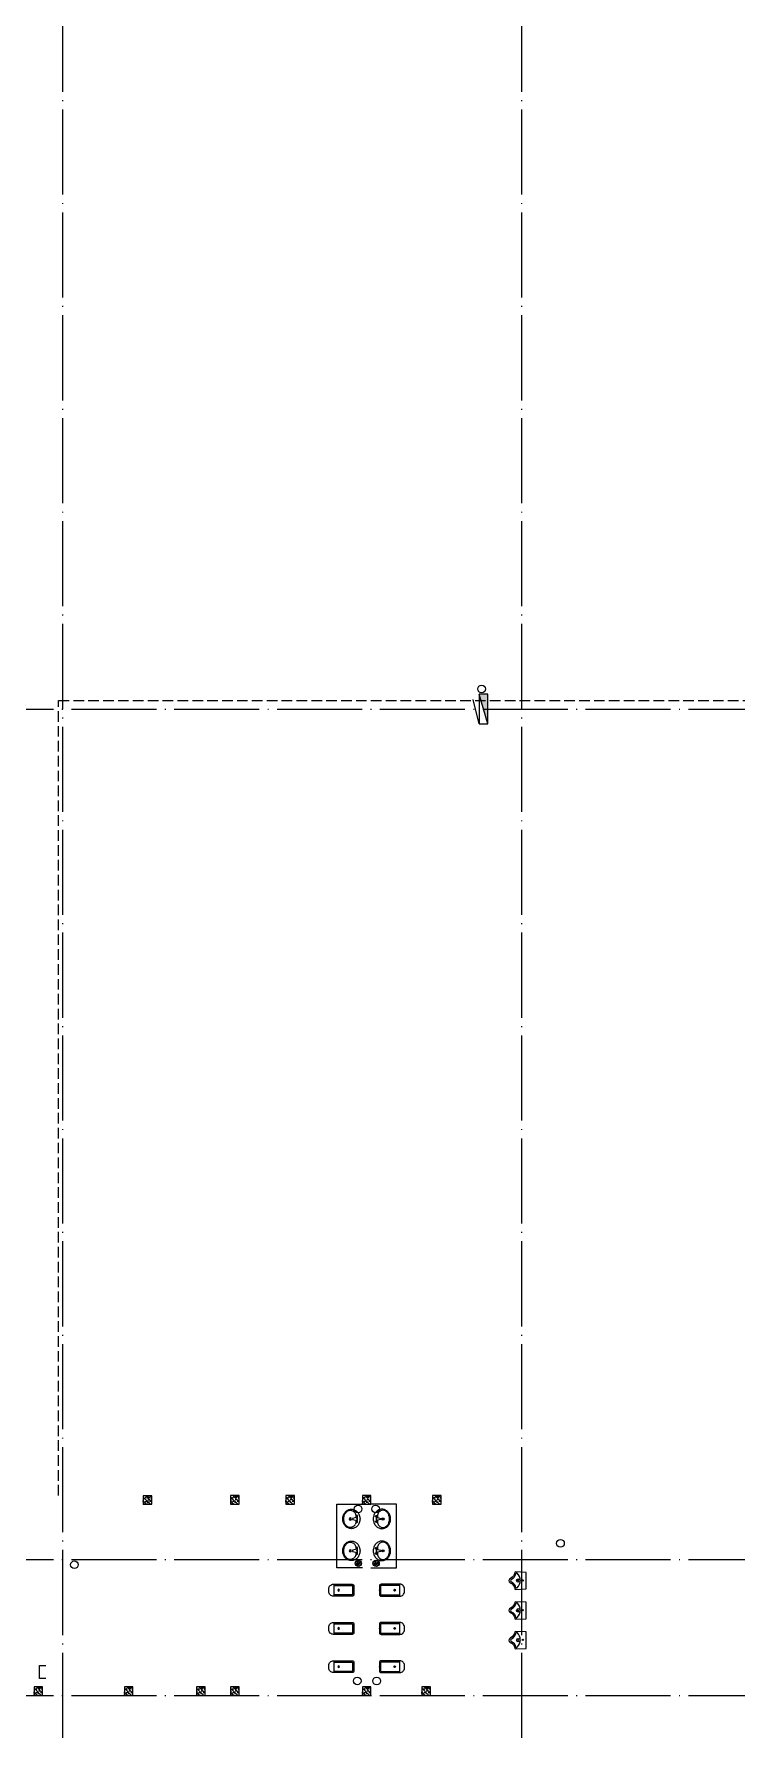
# Model space of a CAD drawing. Extents: x 6843040 to 15500510, y -6507076 to -4940511.
# Drawn here: x 7724122 to 7740660, y -5554702 to -5514627 of the extents above; entities that cross this region are included whole.
import ezdxf

# ---------------------------------------------------------------- set-up
doc = ezdxf.new("R2010")
doc.units = 0
doc.header["$LTSCALE"] = 1000
doc.header["$MEASUREMENT"] = 0
doc.linetypes.add('DASH', pattern=[0.35, 0.25, -0.1])
doc.linetypes.add('DOTE', pattern=[2.42, 2, -0.2, 0.02, -0.2])
for name, color, linetype in [('COLUMN', 10, 'Continuous'), ('DOTE', 8, 'DOTE'), ('EQUIP_消火栓', 7, 'Continuous'), ('FLOOR', 9, 'Continuous'), ('LVTRY', 8, 'Continuous'), ('plan-1', 40, 'Continuous'), ('PUB_HATCH', 8, 'Continuous'), ('S_SURFACE', 6, 'Continuous'), ('VPIPE-污水', 2, 'Continuous'), ('VPIPE-消防', 1, 'Continuous'), ('VPIPE-给水', 3, 'Continuous'), ('VPIPE-雨水', 4, 'Continuous')]:
    doc.layers.add(name, color=color, linetype=linetype)
doc.layers.add('洁具', color=8, linetype='Continuous', lineweight=5)

# ---------------------------------------------------------------- blocks, each defined once
blk = doc.blocks.new('$lvtry$00000201')
at = {"color": 0}
for p, q in [((100, -30, 0), (-100, -30, 0)), ((110, -470, 0), (110, -40, 0)), ((140, -470, 0), (-140, -470, 0))]:
    blk.add_line(p, q, dxfattribs=at)
at = {"color": 0, "elevation": 0}
blk.add_lwpolyline([(140, -40, 0.414214), (100, 0), (-100, 0, 0.414214), (-140, -40), (-140, -480, 0.414214), (-30, -590), (30, -590, 0.414214), (140, -480)], format="xyb", close=True, dxfattribs=at)
blk.add_lwpolyline([(-110, -40), (-110, -470)], dxfattribs=at)
at = {"color": 0}
blk.add_circle((0, -359, 0), 20, dxfattribs=at)
for centre, start, end in [((-100, -40, 0), 90, 180), ((100, -40, 0), 0, 90)]:
    blk.add_arc(centre, 10, start, end, dxfattribs=at)
for p in [(0, 0, 0), (0, -359, 0)]:
    blk.add_point(p, dxfattribs=at)
blk = doc.blocks.new('$lvtry$00000179')
at = {"color": 0, "linetype": 'ByBlock'}
for p, q in [((-32, -102), (-92, -102)), ((-13, -178), (-40, -70)), ((35, -64), (-35, -64)), ((13, -178), (-13, -178)), ((40, -70), (13, -178)), ((92, -102), (32, -102))]:
    blk.add_line(p, q, dxfattribs=at)
blk.add_lwpolyline([(0, -406, 0.088425), (89, -391, 0.093738), (162, -347, 0.102376), (212, -280, 0.10945), (229, -203, 0.109452), (212, -127, 0.102376), (162, -60, 0.093738), (89, -16, 0.088423), (0, 0, 0.088427), (-89, -16, 0.093738), (-162, -60, 0.102376), (-212, -127, 0.109452), (-229, -203, 0.109451), (-212, -280, 0.102376), (-162, -347, 0.093738), (-89, -391, 0.088425)], format="xyb", close=True, dxfattribs=at)
for centre, radius in [((-64, -76), 20.4), ((-64, -76), 15.4), ((0, -229), 25.4), ((63, -76), 20.4), ((63, -76), 15.4)]:
    blk.add_circle(centre, radius, dxfattribs=at)
for centre, radius, start, end in [((-88, -229), 116, 151.0888, 180), ((-88, -229), 116, 180, 208.9112), ((-45, -252), 164, 126.8699, 151.0888), ((-45, -205), 164, 208.9112, 233.1301), ((-18, -288), 210, 123.9045, 126.8699), ((-18, -169), 210, 233.1301, 252.7421), ((-92, -178), 76.2, 90, 123.9045), ((0, -111), 270, 252.7421, 270), ((-35, -68), 5, 90, 194.0362), ((0, -111), 270, 270, 287.2579), ((35, -68), 5, 345.9638, 90), ((18, -169), 210, 287.2579, 306.8699), ((92, -178), 76.2, 57.7402, 90), ((45, -252), 164, 28.9112, 57.7402), ((45, -205), 164, 306.8699, 331.0888), ((88, -229), 116, 0, 28.9112), ((88, -229), 116, 331.0888, 0)]:
    blk.add_arc(centre, radius, start, end, dxfattribs=at)
at = {"color": 0}
for p in [(0, -76), (0, -229)]:
    blk.add_point(p, dxfattribs=at)
blk = doc.blocks.new('$plan$00002944')
at = {"layer": '洁具'}
for p, q in [((-74, 11), (-11, 74)), ((-70, -27), (27, 70)), ((-53, -53), (53, 53)), ((-27, -70), (70, 27)), ((11, -74), (74, -11))]:
    blk.add_line(p, q, dxfattribs=at)
blk.add_circle((0, 0), 75, dxfattribs=at)
blk.add_point((0, 0), dxfattribs=at)
blk = doc.blocks.new('$lvtry$00000225')
at = {"color": 0}
blk.add_line((-181, -234), (-181, -234), dxfattribs=at)
blk.add_lwpolyline([(53, -374, -0.307493), (205, -257), (195, 0), (-195, 0), (-205, -256, -0.265776), (-54, -366, 0.591279)], format="xyb", close=True, dxfattribs=at)
for centre, radius in [((-1, -182), 40.3), ((-6, -75), 15.8)]:
    blk.add_circle(centre, radius, dxfattribs=at)
for centre, radius, start, end in [((-161, -223), 22.7, 134.5857, 206.4573), ((-200, -412), 179, 22.2984, 83.8043), ((-5, -382), 245, 45.4143, 134.5857), ((1, -326), 39.6, 206.4354, 337.7034), ((199, -407), 174, 100.5676, 157.7034), ((153, -222), 20.3, 314.5857, 45.4143)]:
    blk.add_arc(centre, radius, start, end, dxfattribs=at)
for p in [(-6, -75), (-1, -182)]:
    blk.add_point(p, dxfattribs=at)
blk = doc.blocks.new('1GZ')
at = {"layer": 'PUB_HATCH'}
h = blk.add_hatch(dxfattribs=at)
h.set_pattern_fill('钢筋混凝土', color=256, scale=25, angle=90, style=0)
h.set_pattern_definition([(134.999998, (41972.54, -482471.714), (-44.194175, -44.194172), []), (140, (41972.54, -482471.71), (15.68804, 179.315045), [18.75, -206.25]), (85, (41972.54, -482471.71), (-188.048035, -34.68783), [15, -165]), (190.4514, (41973.85, -482456.77), (-172.35988, 144.62735), [15.93505, -175.28553]), (136.1842, (41922.54, -482471.71), (41.37976, 266.81026), [28.125, -309.375]), (186.6356, (41926, -482449.48), (-243.52946, 233.66568), [23.90257, -262.92825]), (81.1842, (41922.54, -482471.71), (-243.52964, 233.6655), [22.5, -247.5]), (111, (41935.04, -482446.71), (100.65473, 149.22676), [18.75, -206.25]), (56, (41935.04, -482446.71), (-181.28751, 60.82884), [15, -165]), (161.4514, (41943.43, -482434.28), (-80.63262, 210.05566), [15.93505, -175.28553]), (127.499998, (41972.54, -482471.714), (-83.223463, 3.039967), [0, -163, 0, -167.5, 0, -165.625]), (97.499998, (41972.54, -482471.71), (-98.602926, 65.767388), [0, -95.5, 0, -159.25, 0, -63.125]), (57.499998, (41972.54, -482527.464), (5.638722, 133.455609), [0, -62.5, 0, -195, 0, -258.75]), (47.499998, (41972.54, -482552.46), (-25.02624, 145.796543), [0, -81.25, 0, -129.5, 0, -183.75])])
edge = h.paths.add_edge_path()
edge.add_line((348389, -214990), (348189, -214990))
edge.add_line((348389, -214990), (348389, -214790))
edge.add_line((348389, -214790), (348189, -214790))
edge.add_line((348189, -214790), (348189, -214990))
h = blk.add_hatch(dxfattribs=at)
h.set_pattern_fill('钢筋混凝土', color=256, scale=25, angle=90, style=0)
h.set_pattern_definition([(134.999998, (44028.19, -482466.92), (-44.194175, -44.194172), []), (140, (44028.19, -482466.92), (15.68804, 179.315045), [18.75, -206.25]), (85, (44028.19, -482466.92), (-188.048035, -34.68783), [15, -165]), (190.4514, (44029.5, -482451.98), (-172.35988, 144.62735), [15.93505, -175.28553]), (136.1842, (43978.2, -482466.92), (41.37976, 266.81026), [28.125, -309.375]), (186.6356, (43981.64, -482444.69), (-243.52946, 233.66568), [23.90257, -262.92825]), (81.1842, (43978.2, -482466.92), (-243.52964, 233.6655), [22.5, -247.5]), (111, (43990.69, -482441.92), (100.65473, 149.22676), [18.75, -206.25]), (56, (43990.69, -482441.92), (-181.28751, 60.82884), [15, -165]), (161.4514, (43999.08, -482429.48), (-80.63262, 210.05566), [15.93505, -175.28553]), (127.499998, (44028.19, -482466.92), (-83.223463, 3.039967), [0, -163, 0, -167.5, 0, -165.625]), (97.499998, (44028.19, -482466.92), (-98.602926, 65.767388), [0, -95.5, 0, -159.25, 0, -63.125]), (57.499998, (44028.19, -482522.67), (5.638722, 133.455609), [0, -62.5, 0, -195, 0, -258.75]), (47.499998, (44028.19, -482547.67), (-25.02624, 145.796543), [0, -81.25, 0, -129.5, 0, -183.75])])
edge = h.paths.add_edge_path()
edge.add_line((350445, -214985), (350245, -214985))
edge.add_line((350445, -214985), (350445, -214785))
edge.add_line((350445, -214785), (350245, -214785))
edge.add_line((350245, -214785), (350245, -214985))
h = blk.add_hatch(dxfattribs=at)
h.set_pattern_fill('钢筋混凝土', color=256, scale=25, angle=90, style=0)
h.set_pattern_definition([(134.999998, (45328.19, -482466.92), (-44.194175, -44.194172), []), (140, (45328.19, -482466.92), (15.68804, 179.315045), [18.75, -206.25]), (85, (45328.19, -482466.92), (-188.048035, -34.68783), [15, -165]), (190.4514, (45329.5, -482451.98), (-172.35988, 144.62735), [15.93505, -175.28553]), (136.1842, (45278.2, -482466.92), (41.37976, 266.81026), [28.125, -309.375]), (186.6356, (45281.64, -482444.69), (-243.52946, 233.66568), [23.90257, -262.92825]), (81.1842, (45278.2, -482466.92), (-243.52964, 233.6655), [22.5, -247.5]), (111, (45290.69, -482441.92), (100.65473, 149.22676), [18.75, -206.25]), (56, (45290.69, -482441.92), (-181.28751, 60.82884), [15, -165]), (161.4514, (45299.08, -482429.48), (-80.63262, 210.05566), [15.93505, -175.28553]), (127.499998, (45328.19, -482466.92), (-83.223463, 3.039967), [0, -163, 0, -167.5, 0, -165.625]), (97.499998, (45328.19, -482466.92), (-98.602926, 65.767388), [0, -95.5, 0, -159.25, 0, -63.125]), (57.499998, (45328.19, -482522.67), (5.638722, 133.455609), [0, -62.5, 0, -195, 0, -258.75]), (47.499998, (45328.19, -482547.67), (-25.02624, 145.796543), [0, -81.25, 0, -129.5, 0, -183.75])])
edge = h.paths.add_edge_path()
edge.add_line((351745, -214985), (351545, -214985))
edge.add_line((351745, -214985), (351745, -214785))
edge.add_line((351745, -214785), (351545, -214785))
edge.add_line((351545, -214785), (351545, -214985))
h = blk.add_hatch(dxfattribs=at)
h.set_pattern_fill('钢筋混凝土', color=256, scale=25, angle=90, style=0)
h.set_pattern_definition([(134.999998, (47128.19, -482466.92), (-44.194175, -44.194172), []), (140, (47128.19, -482466.92), (15.68804, 179.315045), [18.75, -206.25]), (85, (47128.19, -482466.92), (-188.048035, -34.68783), [15, -165]), (190.4514, (47129.5, -482451.98), (-172.35988, 144.62735), [15.93505, -175.28553]), (136.1842, (47078.2, -482466.92), (41.37976, 266.81026), [28.125, -309.375]), (186.6356, (47081.64, -482444.69), (-243.52946, 233.66568), [23.90257, -262.92825]), (81.1842, (47078.2, -482466.92), (-243.52964, 233.6655), [22.5, -247.5]), (111, (47090.69, -482441.92), (100.65473, 149.22676), [18.75, -206.25]), (56, (47090.69, -482441.92), (-181.28751, 60.82884), [15, -165]), (161.4514, (47099.08, -482429.48), (-80.63262, 210.05566), [15.93505, -175.28553]), (127.499998, (47128.19, -482466.92), (-83.223463, 3.039967), [0, -163, 0, -167.5, 0, -165.625]), (97.499998, (47128.19, -482466.92), (-98.602926, 65.767388), [0, -95.5, 0, -159.25, 0, -63.125]), (57.499998, (47128.19, -482522.67), (5.638722, 133.455609), [0, -62.5, 0, -195, 0, -258.75]), (47.499998, (47128.19, -482547.67), (-25.02624, 145.796543), [0, -81.25, 0, -129.5, 0, -183.75])])
edge = h.paths.add_edge_path()
edge.add_line((353545, -214985), (353345, -214985))
edge.add_line((353545, -214985), (353545, -214785))
edge.add_line((353545, -214785), (353345, -214785))
edge.add_line((353345, -214785), (353345, -214985))
h = blk.add_hatch(dxfattribs=at)
h.set_pattern_fill('钢筋混凝土', color=256, scale=25, angle=90, style=0)
h.set_pattern_definition([(134.999998, (48778.19, -482466.92), (-44.194175, -44.194172), []), (140, (48778.19, -482466.92), (15.68804, 179.315045), [18.75, -206.25]), (85, (48778.19, -482466.92), (-188.048035, -34.68783), [15, -165]), (190.4514, (48779.5, -482451.98), (-172.35988, 144.62735), [15.93505, -175.28553]), (136.1842, (48728.2, -482466.92), (41.37976, 266.81026), [28.125, -309.375]), (186.6356, (48731.64, -482444.69), (-243.52946, 233.66568), [23.90257, -262.92825]), (81.1842, (48728.2, -482466.92), (-243.52964, 233.6655), [22.5, -247.5]), (111, (48740.69, -482441.92), (100.65473, 149.22676), [18.75, -206.25]), (56, (48740.69, -482441.92), (-181.28751, 60.82884), [15, -165]), (161.4514, (48749.08, -482429.48), (-80.63262, 210.05566), [15.93505, -175.28553]), (127.499998, (48778.19, -482466.92), (-83.223463, 3.039967), [0, -163, 0, -167.5, 0, -165.625]), (97.499998, (48778.19, -482466.92), (-98.602926, 65.767388), [0, -95.5, 0, -159.25, 0, -63.125]), (57.499998, (48778.19, -482522.67), (5.638722, 133.455609), [0, -62.5, 0, -195, 0, -258.75]), (47.499998, (48778.19, -482547.67), (-25.02624, 145.796543), [0, -81.25, 0, -129.5, 0, -183.75])])
edge = h.paths.add_edge_path()
edge.add_line((355195, -214985), (354995, -214985))
edge.add_line((355195, -214985), (355195, -214785))
edge.add_line((355195, -214785), (354995, -214785))
edge.add_line((354995, -214785), (354995, -214985))
h = blk.add_hatch(dxfattribs=at)
h.set_pattern_fill('钢筋混凝土', color=256, scale=25, angle=90, style=0)
h.set_pattern_definition([(134.999998, (39403.19, -486966.92), (-44.194175, -44.194172), []), (140, (39403.19, -486966.92), (15.68804, 179.315045), [18.75, -206.25]), (85, (39403.19, -486966.92), (-188.048035, -34.68783), [15, -165]), (190.4514, (39404.5, -486951.98), (-172.35988, 144.62735), [15.93505, -175.28553]), (136.1842, (39353.2, -486966.92), (41.37976, 266.81026), [28.125, -309.375]), (186.6356, (39356.64, -486944.69), (-243.52946, 233.66568), [23.90257, -262.92825]), (81.1842, (39353.2, -486966.92), (-243.52964, 233.6655), [22.5, -247.5]), (111, (39365.69, -486941.92), (100.65473, 149.22676), [18.75, -206.25]), (56, (39365.69, -486941.92), (-181.28751, 60.82884), [15, -165]), (161.4514, (39374.08, -486929.48), (-80.63262, 210.05566), [15.93505, -175.28553]), (127.499998, (39403.19, -486966.92), (-83.223463, 3.039967), [0, -163, 0, -167.5, 0, -165.625]), (97.499998, (39403.19, -486966.92), (-98.602926, 65.767388), [0, -95.5, 0, -159.25, 0, -63.125]), (57.499998, (39403.19, -487022.67), (5.638722, 133.455609), [0, -62.5, 0, -195, 0, -258.75]), (47.499998, (39403.19, -487047.67), (-25.02624, 145.796543), [0, -81.25, 0, -129.5, 0, -183.75])])
edge = h.paths.add_edge_path()
edge.add_line((345820, -219485), (345620, -219485))
edge.add_line((345820, -219485), (345820, -219285))
edge.add_line((345820, -219285), (345620, -219285))
edge.add_line((345620, -219285), (345620, -219485))
h = blk.add_hatch(dxfattribs=at)
h.set_pattern_fill('钢筋混凝土', color=256, scale=25, angle=90, style=0)
h.set_pattern_definition([(134.999998, (41528.19, -486966.92), (-44.194175, -44.194172), []), (140, (41528.19, -486966.92), (15.68804, 179.315045), [18.75, -206.25]), (85, (41528.19, -486966.92), (-188.048035, -34.68783), [15, -165]), (190.4514, (41529.5, -486951.98), (-172.35988, 144.62735), [15.93505, -175.28553]), (136.1842, (41478.2, -486966.92), (41.37976, 266.81026), [28.125, -309.375]), (186.6356, (41481.64, -486944.69), (-243.52946, 233.66568), [23.90257, -262.92825]), (81.1842, (41478.2, -486966.92), (-243.52964, 233.6655), [22.5, -247.5]), (111, (41490.69, -486941.92), (100.65473, 149.22676), [18.75, -206.25]), (56, (41490.69, -486941.92), (-181.28751, 60.82884), [15, -165]), (161.4514, (41499.08, -486929.48), (-80.63262, 210.05566), [15.93505, -175.28553]), (127.499998, (41528.19, -486966.92), (-83.223463, 3.039967), [0, -163, 0, -167.5, 0, -165.625]), (97.499998, (41528.19, -486966.92), (-98.602926, 65.767388), [0, -95.5, 0, -159.25, 0, -63.125]), (57.499998, (41528.19, -487022.67), (5.638722, 133.455609), [0, -62.5, 0, -195, 0, -258.75]), (47.499998, (41528.19, -487047.67), (-25.02624, 145.796543), [0, -81.25, 0, -129.5, 0, -183.75])])
edge = h.paths.add_edge_path()
edge.add_line((347945, -219485), (347745, -219485))
edge.add_line((347945, -219485), (347945, -219285))
edge.add_line((347945, -219285), (347745, -219285))
edge.add_line((347745, -219285), (347745, -219485))
h = blk.add_hatch(dxfattribs=at)
h.set_pattern_fill('钢筋混凝土', color=256, scale=25, angle=90, style=0)
h.set_pattern_definition([(134.999998, (43228.19, -486966.92), (-44.194175, -44.194172), []), (140, (43228.19, -486966.92), (15.68804, 179.315045), [18.75, -206.25]), (85, (43228.19, -486966.92), (-188.048035, -34.68783), [15, -165]), (190.4514, (43229.5, -486951.98), (-172.35988, 144.62735), [15.93505, -175.28553]), (136.1842, (43178.2, -486966.92), (41.37976, 266.81026), [28.125, -309.375]), (186.6356, (43181.64, -486944.69), (-243.52946, 233.66568), [23.90257, -262.92825]), (81.1842, (43178.2, -486966.92), (-243.52964, 233.6655), [22.5, -247.5]), (111, (43190.69, -486941.92), (100.65473, 149.22676), [18.75, -206.25]), (56, (43190.69, -486941.92), (-181.28751, 60.82884), [15, -165]), (161.4514, (43199.08, -486929.48), (-80.63262, 210.05566), [15.93505, -175.28553]), (127.499998, (43228.19, -486966.92), (-83.223463, 3.039967), [0, -163, 0, -167.5, 0, -165.625]), (97.499998, (43228.19, -486966.92), (-98.602926, 65.767388), [0, -95.5, 0, -159.25, 0, -63.125]), (57.499998, (43228.19, -487022.67), (5.638722, 133.455609), [0, -62.5, 0, -195, 0, -258.75]), (47.499998, (43228.19, -487047.67), (-25.02624, 145.796543), [0, -81.25, 0, -129.5, 0, -183.75])])
edge = h.paths.add_edge_path()
edge.add_line((349645, -219485), (349445, -219485))
edge.add_line((349645, -219485), (349645, -219285))
edge.add_line((349645, -219285), (349445, -219285))
edge.add_line((349445, -219285), (349445, -219485))
h = blk.add_hatch(dxfattribs=at)
h.set_pattern_fill('钢筋混凝土', color=256, scale=25, angle=90, style=0)
h.set_pattern_definition([(134.999998, (44028.19, -486966.92), (-44.194175, -44.194172), []), (140, (44028.19, -486966.92), (15.68804, 179.315045), [18.75, -206.25]), (85, (44028.19, -486966.92), (-188.048035, -34.68783), [15, -165]), (190.4514, (44029.5, -486951.98), (-172.35988, 144.62735), [15.93505, -175.28553]), (136.1842, (43978.2, -486966.92), (41.37976, 266.81026), [28.125, -309.375]), (186.6356, (43981.64, -486944.69), (-243.52946, 233.66568), [23.90257, -262.92825]), (81.1842, (43978.2, -486966.92), (-243.52964, 233.6655), [22.5, -247.5]), (111, (43990.69, -486941.92), (100.65473, 149.22676), [18.75, -206.25]), (56, (43990.69, -486941.92), (-181.28751, 60.82884), [15, -165]), (161.4514, (43999.08, -486929.48), (-80.63262, 210.05566), [15.93505, -175.28553]), (127.499998, (44028.19, -486966.92), (-83.223463, 3.039967), [0, -163, 0, -167.5, 0, -165.625]), (97.499998, (44028.19, -486966.92), (-98.602926, 65.767388), [0, -95.5, 0, -159.25, 0, -63.125]), (57.499998, (44028.19, -487022.67), (5.638722, 133.455609), [0, -62.5, 0, -195, 0, -258.75]), (47.499998, (44028.19, -487047.67), (-25.02624, 145.796543), [0, -81.25, 0, -129.5, 0, -183.75])])
edge = h.paths.add_edge_path()
edge.add_line((350445, -219485), (350245, -219485))
edge.add_line((350445, -219485), (350445, -219285))
edge.add_line((350445, -219285), (350245, -219285))
edge.add_line((350245, -219285), (350245, -219485))
h = blk.add_hatch(dxfattribs=at)
h.set_pattern_fill('钢筋混凝土', color=256, scale=25, angle=90, style=0)
h.set_pattern_definition([(134.999998, (47128.19, -486966.92), (-44.194175, -44.194172), []), (140, (47128.19, -486966.92), (15.68804, 179.315045), [18.75, -206.25]), (85, (47128.19, -486966.92), (-188.048035, -34.68783), [15, -165]), (190.4514, (47129.5, -486951.98), (-172.35988, 144.62735), [15.93505, -175.28553]), (136.1842, (47078.2, -486966.92), (41.37976, 266.81026), [28.125, -309.375]), (186.6356, (47081.64, -486944.69), (-243.52946, 233.66568), [23.90257, -262.92825]), (81.1842, (47078.2, -486966.92), (-243.52964, 233.6655), [22.5, -247.5]), (111, (47090.69, -486941.92), (100.65473, 149.22676), [18.75, -206.25]), (56, (47090.69, -486941.92), (-181.28751, 60.82884), [15, -165]), (161.4514, (47099.08, -486929.48), (-80.63262, 210.05566), [15.93505, -175.28553]), (127.499998, (47128.19, -486966.92), (-83.223463, 3.039967), [0, -163, 0, -167.5, 0, -165.625]), (97.499998, (47128.19, -486966.92), (-98.602926, 65.767388), [0, -95.5, 0, -159.25, 0, -63.125]), (57.499998, (47128.19, -487022.67), (5.638722, 133.455609), [0, -62.5, 0, -195, 0, -258.75]), (47.499998, (47128.19, -487047.67), (-25.02624, 145.796543), [0, -81.25, 0, -129.5, 0, -183.75])])
edge = h.paths.add_edge_path()
edge.add_line((353545, -219485), (353345, -219485))
edge.add_line((353545, -219485), (353545, -219285))
edge.add_line((353545, -219285), (353345, -219285))
edge.add_line((353345, -219285), (353345, -219485))
h = blk.add_hatch(dxfattribs=at)
h.set_pattern_fill('钢筋混凝土', color=256, scale=25, angle=90, style=0)
h.set_pattern_definition([(134.999998, (48528.19, -486966.92), (-44.194175, -44.194172), []), (140, (48528.19, -486966.92), (15.68804, 179.315045), [18.75, -206.25]), (85, (48528.19, -486966.92), (-188.048035, -34.68783), [15, -165]), (190.4514, (48529.5, -486951.98), (-172.35988, 144.62735), [15.93505, -175.28553]), (136.1842, (48478.2, -486966.92), (41.37976, 266.81026), [28.125, -309.375]), (186.6356, (48481.64, -486944.69), (-243.52946, 233.66568), [23.90257, -262.92825]), (81.1842, (48478.2, -486966.92), (-243.52964, 233.6655), [22.5, -247.5]), (111, (48490.69, -486941.92), (100.65473, 149.22676), [18.75, -206.25]), (56, (48490.69, -486941.92), (-181.28751, 60.82884), [15, -165]), (161.4514, (48499.08, -486929.48), (-80.63262, 210.05566), [15.93505, -175.28553]), (127.499998, (48528.19, -486966.92), (-83.223463, 3.039967), [0, -163, 0, -167.5, 0, -165.625]), (97.499998, (48528.19, -486966.92), (-98.602926, 65.767388), [0, -95.5, 0, -159.25, 0, -63.125]), (57.499998, (48528.19, -487022.67), (5.638722, 133.455609), [0, -62.5, 0, -195, 0, -258.75]), (47.499998, (48528.19, -487047.67), (-25.02624, 145.796543), [0, -81.25, 0, -129.5, 0, -183.75])])
edge = h.paths.add_edge_path()
edge.add_line((354945, -219485), (354745, -219485))
edge.add_line((354945, -219485), (354945, -219285))
edge.add_line((354945, -219285), (354745, -219285))
edge.add_line((354745, -219285), (354745, -219485))
at = {"layer": 'COLUMN'}
for points in [[(348189, -214990), (348389, -214990), (348389, -214790), (348189, -214790)], [(350245, -214985), (350445, -214985), (350445, -214785), (350245, -214785)], [(351545, -214985), (351745, -214985), (351745, -214785), (351545, -214785)], [(353345, -214985), (353545, -214985), (353545, -214785), (353345, -214785)], [(354995, -214985), (355195, -214985), (355195, -214785), (354995, -214785)], [(345620, -219485), (345820, -219485), (345820, -219285), (345620, -219285)], [(347745, -219485), (347945, -219485), (347945, -219285), (347745, -219285)], [(349445, -219485), (349645, -219485), (349645, -219285), (349445, -219285)], [(350245, -219485), (350445, -219485), (350445, -219285), (350245, -219285)], [(353345, -219485), (353545, -219485), (353545, -219285), (353345, -219285)], [(354745, -219485), (354945, -219485), (354945, -219285), (354745, -219285)]]:
    blk.add_lwpolyline(points, close=True, dxfattribs=at)
blk = doc.blocks.new('1F手摇拉杆')
at = {"layer": 'S_SURFACE'}
blk.add_lwpolyline([(7724397, -5553302), (7724247, -5553302), (7724247, -5553002), (7724397, -5553002)], dxfattribs=at)
blk = doc.blocks.new('$TWTSYS$00000508')
for p, q in [((-0.5, 0.5), (0.324, 1.224)), ((-0.5, 0.5), (-0.5, -0.5)), ((-0.5, -0.5), (0.5, 0.5)), ((0.5, 0.5), (-0.5, 0.5)), ((0.5, -0.5), (0.5, 0.5)), ((-0.5, -0.5), (0.5, -0.5))]:
    blk.add_line(p, q)
blk.add_solid([(0.5, -0.5), (0.5, 0.5), (-0.5, -0.5)])
blk = doc.blocks.new('一层排水消防0922')
at = {"layer": 'VPIPE-污水'}
for centre in [(7731727, -5553362), (7732183, -5553364)]:
    blk.add_circle(centre, 90, dxfattribs=at)
at = {"layer": 'VPIPE-消防'}
blk.add_circle((7734651, -5530031), 90, dxfattribs=at)
at = {"layer": 'VPIPE-给水'}
for centre in [(7731746, -5549318), (7732157, -5549316)]:
    blk.add_circle(centre, 90, dxfattribs=at)
at = {"layer": 'VPIPE-雨水'}
for centre in [(7736508, -5550126), (7725073, -5550628)]:
    blk.add_circle(centre, 90, dxfattribs=at)
at = {"layer": 'EQUIP_消火栓', "xscale": 700, "yscale": 200, "zscale": 700, "rotation": 89.99999499104365}
blk.add_blockref('$TWTSYS$00000508', (7734697, -5530503), dxfattribs=at)

msp = doc.modelspace()

# ---------------------------------------------------------------- linework, layer by layer
at = {"layer": 'DOTE'}
for p, q in [((7724797.4, -5554702), (7724797.4, -5485702.5)), ((7735597.4, -5554702), (7735597.4, -5485702.5)), ((7640299.5, -5530502), (7779797.4, -5530502)), ((7640299.5, -5550502), (7781238.3, -5550502)), ((7640299.5, -5553702), (7781238.3, -5553702))]:
    msp.add_line(p, q, dxfattribs=at)
at = {"layer": 'FLOOR', "linetype": 'DASH'}
msp.add_lwpolyline([(7724697.4, -5549002), (7724697.4, -5530302), (7746297.4, -5530302)], dxfattribs=at)
at = {"layer": 'LVTRY'}
for points in [[(7731847.4, -5550702), (7731247.4, -5550702), (7731247.4, -5549202), (7731847.4, -5549202)], [(7732047.4, -5550702), (7732647.4, -5550702), (7732647.4, -5549202), (7732047.4, -5549202)]]:
    msp.add_lwpolyline(points, dxfattribs=at)

# ---------------------------------------------------------------- block references
for name, p in [('1GZ', (7378502.9, -5334216.6)), ('$plan$00002944', (7731751.6, -5550594.9)), ('$plan$00002944', (7732170.2, -5550594.9))]:
    msp.add_blockref(name, p)
at = {"layer": 'LVTRY', "xscale": -1, "rotation": 270}
for p in [(7731791.3, -5549551.5), (7731791.3, -5550301.5)]:
    msp.add_blockref('$lvtry$00000179', p, dxfattribs=at)
at = {"layer": 'LVTRY'}
for name, p, rotation in [('$lvtry$00000179', (7732103.6, -5549551.5), 90.00000000000001), ('$lvtry$00000179', (7732103.6, -5550301.5), 90.00000000000001), ('$lvtry$00000225', (7735697.4, -5551002.7), 270), ('$lvtry$00000225', (7735697.4, -5551702.7), 270), ('$lvtry$00000225', (7735697.4, -5552402.7), 270)]:
    msp.add_blockref(name, p, dxfattribs=dict(at, rotation=rotation))
at = {"layer": 'LVTRY', "extrusion": (0, 0, -1), "zscale": -1, "rotation": 90.00000000000001}
for p in [(-7731647.9, -5551227), (-7731647.9, -5552127), (-7731647.9, -5553027)]:
    msp.add_blockref('$lvtry$00000201', p, dxfattribs=at)
at = {"layer": 'LVTRY', "extrusion": (0, 0, -1), "xscale": -1, "zscale": -1, "rotation": 270}
for p in [(-7732246.9, -5551227), (-7732246.9, -5552127), (-7732246.9, -5553027)]:
    msp.add_blockref('$lvtry$00000201', p, dxfattribs=at)
at = {"layer": 'plan-1'}
for name in ['一层排水消防0922', '1F手摇拉杆']:
    msp.add_blockref(name, (0, 0), dxfattribs=at)

doc.saveas('drawing.dxf')
